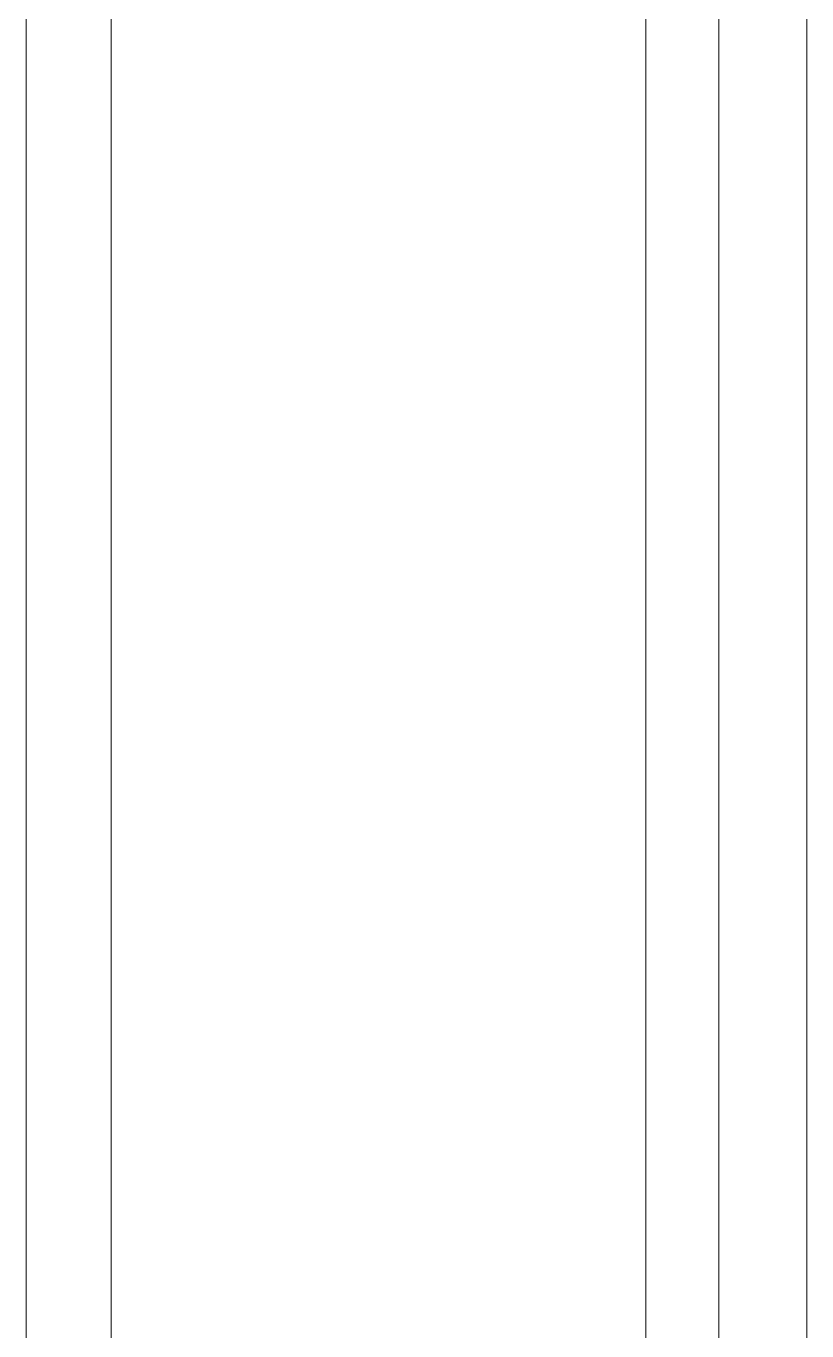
# Model space of a CAD drawing. Header units: inches. Extents: x 3268 to 7018, y 976 to 6708.
# Drawn here: x 5737.064 to 5737.697, y 3474.632 to 3475.689 of the extents above; entities that cross this region are included whole.
import ezdxf

# ---------------------------------------------------------------- set-up
doc = ezdxf.new("R2010")
doc.units = ezdxf.units.IN
doc.header["$MEASUREMENT"] = 0
doc.layers.add('G-IMPT', color=8, linetype='Continuous', lineweight=9)
doc.layers.add('Q-SPCQ', color=91, linetype='Continuous', lineweight=9)

# ---------------------------------------------------------------- blocks, each defined once
blk = doc.blocks.new('Add On Locker for Revit - LKR-2_10_dwg_LKR-2_10-V102-Overall Retail Plan Opt 2')
at = {"layer": 'G-IMPT', "color": 133}
for p, q in [((35.4047, -6.7513), (-1.8413, -6.7513)), ((-1.8413, -6.8227), (35.4047, -6.8227)), ((35.4047, -6.8227), (-1.8413, -6.8227)), ((19.4931, -6.8817), (14.0704, -6.8817)), ((-0.7318, -7.3147), (16.2359, -7.3147)), ((-0.7318, -7.3836), (16.6177, -7.3836)), ((-0.7318, -7.3836), (16.6177, -7.3836)), ((16.1308, -7.3836), (-0.7318, -7.3836)), ((16.1308, -7.3836), (-0.7318, -7.3836)), ((16.1308, -7.3836), (-0.7318, -7.3836)), ((16.1308, -7.3836), (-0.7318, -7.3836)), ((-0.7318, -7.3837), (16.6177, -7.3837)), ((-0.7318, -7.3837), (16.1077, -7.3837)), ((-0.7318, -7.3837), (16.1077, -7.3837)), ((-0.5859, -7.3836), (16.6177, -7.3836)), ((-0.5859, -7.3836), (16.6177, -7.3836)), ((-0.5859, -7.3836), (16.6177, -7.3836)), ((-0.5859, -7.3836), (16.6177, -7.3836)), ((16.1308, -7.3836), (-0.5859, -7.3836)), ((16.1308, -7.3836), (-0.5859, -7.3836)), ((16.1308, -7.3836), (-0.5859, -7.3836)), ((16.1308, -7.3836), (-0.5859, -7.3836)), ((16.1308, -7.3836), (-0.5859, -7.3836)), ((16.1308, -7.3836), (-0.5859, -7.3836)), ((16.1308, -7.3836), (-0.5859, -7.3836)), ((16.1308, -7.3836), (-0.5859, -7.3836)), ((-0.5859, -7.3837), (16.6172, -7.3837)), ((-0.5859, -7.3837), (16.6177, -7.3837)), ((16.1072, -7.3837), (-0.5859, -7.3837)), ((16.1072, -7.3837), (-0.5859, -7.3837)), ((-0.5859, -7.3837), (16.1077, -7.3837)), ((-0.5859, -7.3837), (16.1077, -7.3837)), ((15.5917, -7.3836), (15.4517, -7.3836)), ((15.4517, -7.3836), (15.5917, -7.3836)), ((15.5917, -7.3836), (15.4517, -7.3836)), ((15.4517, -7.3836), (15.5917, -7.3836)), ((15.5917, -7.3836), (15.4517, -7.3836)), ((15.4517, -7.3836), (15.5917, -7.3836)), ((15.5917, -7.3836), (15.4517, -7.3836)), ((15.4517, -7.3836), (15.5917, -7.3836)), ((15.5917, -7.3836), (15.4517, -7.3836)), ((15.4517, -7.3836), (15.5917, -7.3836)), ((15.5917, -7.3836), (15.4517, -7.3836)), ((15.4517, -7.3836), (15.5917, -7.3836)), ((15.5917, -7.3837), (15.4517, -7.3837)), ((15.4517, -7.3837), (15.5917, -7.3837)), ((15.4517, -7.3837), (15.5917, -7.3837)), ((15.5917, -7.3837), (15.4517, -7.3837)), ((15.4517, -7.3837), (15.5917, -7.3837)), ((15.5917, -7.3837), (15.4517, -7.3837)), ((15.5917, -7.3837), (15.4517, -7.3837)), ((15.4517, -7.3837), (15.5917, -7.3837))]:
    blk.add_line(p, q, dxfattribs=at)
blk = doc.blocks.new('Add On Locker for Revit - LKR-2_10_dwg-V103-Overall Retail Plan Opt 2')
blk.add_blockref('Add On Locker for Revit - LKR-2_10_dwg_LKR-2_10-V102-Overall Retail Plan Opt 2', (0, 0))
blk = doc.blocks.new('Add On Locker for Revit - Add On Locker for Revit-V104-Overall Retail Plan Opt 2')
blk.add_blockref('Add On Locker for Revit - LKR-2_10_dwg-V103-Overall Retail Plan Opt 2', (1.9693, -15.4273))
blk = doc.blocks.new('Arch_5 Points - Units and Amenities_v2022_rvt-1-Overall Retail Plan Opt 2')
at = {"layer": 'Q-SPCQ', "color": 133, "lineweight": 9, "rotation": 270.0000000000004}
blk.add_blockref('Add On Locker for Revit - Add On Locker for Revit-V104-Overall Retail Plan Opt 2', (5759.8753, 3492.2791), dxfattribs=at)

msp = doc.modelspace()

# ---------------------------------------------------------------- block references
at = {"lineweight": 5}
msp.add_blockref('Arch_5 Points - Units and Amenities_v2022_rvt-1-Overall Retail Plan Opt 2', (0, 0), dxfattribs=at)

doc.saveas('drawing.dxf')
